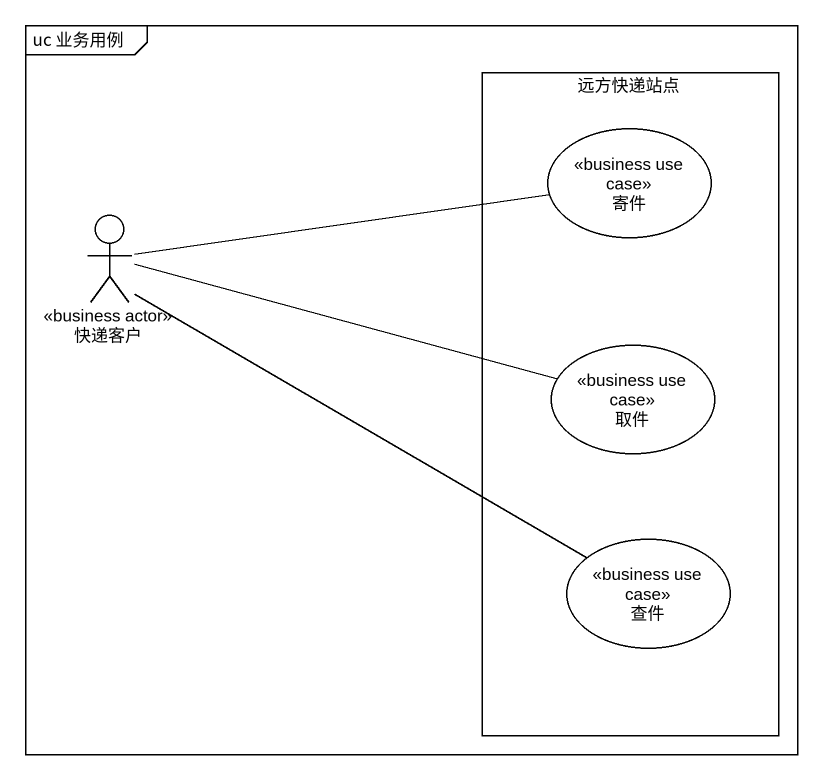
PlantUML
@startuml
mainframe uc 业务用例
rectangle 远方快递站点 {
  usecase 寄件 <<business use case>>
  usecase 取件 <<business use case>>
  usecase 查件 <<business use case>>
}
actor 快递客户 <<business actor>>
快递客户 -right- 寄件
快递客户 -right- 取件
快递客户 -right- 查件
@enduml
